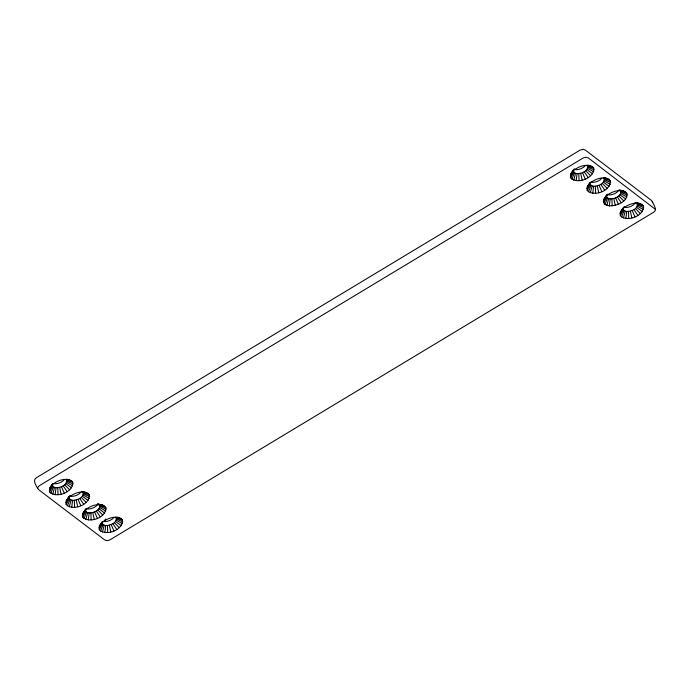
<?xml version="1.0" encoding="UTF-8"?>
<svg xmlns="http://www.w3.org/2000/svg" width="690" height="690" viewBox="0 0 690 690"><rect width="100%" height="100%" fill="white"/><g stroke="black" fill="none" stroke-linecap="round" stroke-linejoin="round"><path stroke-width="1.03" d="M652.43 202.136L651.584 200.514L585.327 150.084L583.05 149.333L580.161 150.066L37.122 477.299C31.662 479.593 36.285 486.234 38.416 489.486L104.673 539.916L106.95 540.667L109.839 539.934L652.878 212.701C658.208 210.614 653.542 204.861 652.361 201.454M55.157 494.739L56.045 487.709C60.271 487.804 67.206 485.346 66.55 480.206L65.843 479.377L71.544 480.818L72.726 482.198C73.614 492.186 56.459 498.767 49.62 491.936L49.637 488.296L52.414 484.104M71.717 507.348L72.605 500.319C76.84 500.414 83.766 497.947 83.111 492.815L82.403 491.987L88.104 493.419L89.295 494.808C90.174 504.795 73.019 511.376 66.18 504.545L66.206 500.897L68.983 496.705M88.285 519.958L89.165 512.92C93.4 513.015 100.335 510.557 99.679 505.416L97.842 504.019L102.784 505.071L105.855 507.409C106.734 517.397 89.579 523.977 82.74 517.155L82.766 513.507L86.069 508.59M104.846 532.559L105.734 525.53C109.96 525.625 116.895 523.167 116.239 518.026L115.532 517.198L121.233 518.639L122.415 520.019C123.303 530.006 106.148 536.587 99.308 529.756L99.326 526.116L102.103 521.925M576.184 180.685L577.073 173.647C581.308 173.742 588.234 171.284 587.578 166.152L586.871 165.324L592.572 166.756L593.762 168.136C594.642 178.132 577.487 184.704 570.647 177.882L570.673 174.234L573.45 170.042M592.753 193.286L593.633 186.257C597.868 186.352 604.802 183.894 604.147 178.753L603.44 177.925L609.141 179.366L610.322 180.746C611.202 190.733 594.047 197.314 587.207 190.483L587.233 186.843L590.01 182.652M606.57 195.253L603.793 199.445L603.379 201.376L604.957 204.473L609.313 205.896L610.202 198.867C614.428 198.962 621.362 196.495 620.707 191.363L618.87 189.966M625.873 218.506L626.761 211.468C630.996 211.563 637.922 209.105 637.267 203.964L635.43 202.567L640.372 203.619L643.451 205.956C644.331 215.944 627.176 222.525 620.336 215.703L620.362 212.054L623.139 207.863M49.223 490.228L52.742 483.854L49.637 488.296M65.783 502.829L69.311 496.464L66.206 500.897M82.343 515.439L85.871 509.065L82.766 513.507M586.811 188.775L590.338 182.401L587.233 186.843M603.379 201.376L606.898 195.011L603.793 199.445M609.313 205.896C616.386 206.06 627.978 201.937 626.882 193.355L623.812 191.009L619.861 190.173M52.69 494.273L54.57 487.433L52.733 486.036L52.492 485.01M69.25 506.883L71.13 500.034L69.293 498.637L69.06 497.611M85.81 519.492L87.69 512.644L86.561 512.075L85.62 510.22M102.379 532.093L104.259 525.254L102.422 523.848L102.18 522.83L98.912 528.04M573.718 180.219L575.598 173.371L573.761 171.974L573.528 170.947L570.25 176.166M590.278 192.821L592.158 185.981L590.321 184.584L590.088 183.557M606.846 205.43L608.727 198.582L606.889 197.185L606.648 196.158M623.406 218.04L625.287 211.192L623.45 209.795L623.217 208.768L619.939 213.986M100.533 524.098L104.923 520.372L105.492 518.949M50.801 493.324L53.441 486.855M67.361 505.925L70.001 499.465M83.921 518.535L86.561 512.075M100.49 531.136L103.129 524.676M571.829 179.262L574.468 172.802M588.389 191.872L591.028 185.403M604.957 204.473L607.597 198.013M621.518 217.083L624.157 210.623M49.62 491.936L52.733 486.036M66.18 504.545L69.293 498.637M82.74 517.155L85.853 511.247M99.308 529.756L102.422 523.848M570.647 177.882L573.761 171.974M587.207 190.483L590.321 184.584M603.767 203.093L606.889 197.185M620.336 215.703L623.45 209.795M67.404 498.887L70.242 495.506M571.872 172.224L574.71 168.843M605.001 197.435L607.838 194.054M621.561 210.045L624.398 206.664M99.326 526.116L102.431 521.675M570.673 174.234L573.778 169.792M620.362 212.054L622.432 209.096M50.844 486.277C55.787 480.887 64.627 477.264 71.544 480.818M83.973 511.497C88.544 506.391 96.005 503.502 102.784 505.071M588.441 184.825C593.383 179.435 602.215 175.812 609.141 179.366M69.319 496.929C74.425 493.022 82.024 490.124 88.104 493.419M573.787 170.266C578.893 166.359 586.491 163.452 592.572 166.756M606.907 195.477C611.59 191.82 617.895 189.552 623.812 191.009M623.475 208.087C628.15 204.421 634.455 202.161 640.372 203.619M104.923 520.372C109.736 517.733 116.118 515.689 121.233 518.639M575.598 173.371L577.073 173.647M592.158 185.981L593.633 186.257M608.727 198.582L610.202 198.867M625.287 211.192L626.761 211.468M54.57 487.433L56.045 487.709M71.13 500.034L72.605 500.319M87.69 512.644L89.165 512.92M104.259 525.254L105.734 525.53M587.725 165.169L590.683 165.798M604.285 177.779L607.252 178.408M66.688 479.231L69.656 479.861M82.265 491.625L86.216 492.462M117.369 517.259L119.344 517.681M619.37 190.112L621.345 190.543M634.947 202.506L637.905 203.153M81.774 491.565L83.749 491.996M97.35 503.959L100.317 504.606M620 190.535L625.701 191.967M636.559 203.145L642.261 204.576M98.972 504.597L104.673 506.029M587.578 166.152L593.762 168.136M604.147 178.753L610.322 180.746M620.707 191.363L626.882 193.355M637.267 203.964L643.451 205.956M66.55 480.206L72.726 482.198M83.111 492.815L89.295 494.808M99.679 505.416L105.855 507.409M116.239 518.026L122.415 520.019M587.82 167.17L594.15 169.852M604.38 179.78L610.719 182.462M620.94 192.389L627.279 195.063M637.508 204.99L643.839 207.673M66.783 481.232L73.123 483.914M83.352 493.842L89.683 496.515M99.912 506.443L106.251 509.125M116.472 519.053L122.811 521.735M587.57 168.326L593.736 171.784M604.13 180.935L610.296 184.385M620.69 193.536L626.856 196.995M637.258 206.146L643.425 209.605M66.533 482.388L72.709 485.838M83.102 494.989L89.269 498.447M99.662 507.599L105.829 511.057M116.222 520.208L122.389 523.658M586.845 169.533L592.529 173.794M603.405 182.134L609.089 186.404M619.974 194.744L625.658 199.005M636.534 207.354L642.218 211.614M65.817 483.587L71.501 487.856M82.377 496.196L88.061 500.457M98.937 508.806L104.621 513.067M115.506 521.407L121.19 525.677M635.395 208.518L640.311 213.572M618.827 195.917L623.743 200.971M602.266 183.307L607.183 188.361M585.707 170.706L590.623 175.752M114.359 522.58L119.275 527.634M97.799 509.97L102.715 515.025M81.239 497.369L86.155 502.423M64.67 484.76L69.587 489.814M633.912 209.579L637.827 215.349M617.343 196.978L621.267 202.739M600.783 184.368L604.699 190.13M584.223 171.758L588.139 177.528M112.875 523.641L116.8 529.403M96.315 511.031L100.231 516.801M79.755 498.43L83.671 504.192M63.187 485.82L67.111 491.582M655.422 209.355L588.398 157.984L586.112 157.225L583.223 157.958L40.184 485.191L38.148 486.778L37.64 488.546M632.178 210.459L634.938 216.807M615.618 197.849L618.378 204.206M599.058 185.248L601.809 191.596M582.489 172.638L585.249 178.995M111.15 524.521L113.91 530.869M94.59 511.911L97.35 518.259M78.03 499.301L80.782 505.658M61.462 486.7L64.222 493.048M630.332 211.088L631.842 217.868M613.772 198.479L615.282 205.258M597.204 185.877L598.722 192.657M580.644 173.268L582.153 180.047M109.305 525.15L110.814 531.93M92.736 512.541L94.254 519.32M76.176 499.931L77.685 506.71M59.616 487.33L61.125 494.109M628.486 211.433L628.754 218.445M611.918 198.824L612.194 205.836M595.358 186.222L595.625 193.234M578.798 173.613L579.065 180.625M107.45 525.495L107.726 532.508M90.89 512.886L91.158 519.898M74.33 500.276L74.598 507.288M57.762 487.675L58.038 494.687M585.318 165.583A7.504 4.002 -21.2 0 1 574.063 169.421M601.878 178.192A7.504 4.002 -21.2 0 1 590.631 182.031M618.438 190.794A7.504 4.002 -21.2 0 1 607.191 194.64M635.007 203.403A7.504 4.002 -21.2 0 1 623.751 207.242M64.282 479.645A7.504 4.002 -21.2 0 1 53.035 483.483M80.851 492.246A7.504 4.002 -21.2 0 1 69.604 496.093M97.411 504.856A7.504 4.002 -21.2 0 1 87.639 508.97M113.971 517.466A7.504 4.002 -21.2 0 1 102.724 521.304"/></g></svg>
